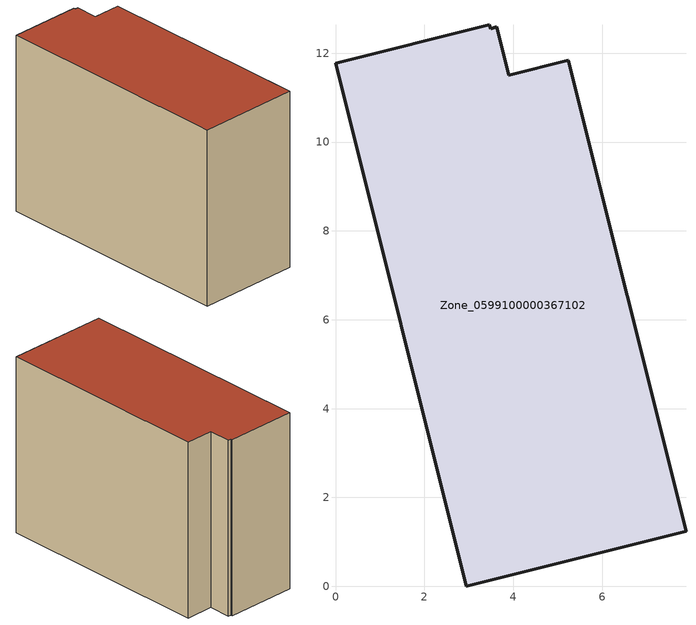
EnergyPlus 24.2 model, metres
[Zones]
Zone_0599100000367102
 floor ground (C_G): 0,11.78 3.47,12.64 3.49,12.55 3.63,12.59 3.9,11.5 5.24,11.84 7.89,1.24 2.94,0 z0
 wall outside (C_F): 2.94,0 7.89,1.24 5.24,11.84 3.9,11.5 3.63,12.59 3.49,12.55 3.47,12.64 0,11.78 2.94,0 z0:8.89
 roof outside (C_R): 3.47,12.64 0,11.78 2.94,0 7.89,1.24 5.24,11.84 3.9,11.5 3.63,12.59 3.49,12.55 z8.89
[BUILDING]
Pand.0599100000367102: North Axis=0; Terrain=City; Loads Convergence Tolerance Value=0.04; Temperature Convergence Tolerance Value=0.4; Solar Distribution=FullExterior; Maximum Number of Warmup Days=25; Minimum Number of Warmup Days=1
[Site:Location]
Rotterdam.The.Hague.AP_ZH_NLD Design_Conditions: Latitude=51.96; Longitude=4.45; Time Zone=1; Elevation=-4.5
[SITE:GROUNDTEMPERATURE:BUILDINGSURFACE]
18, 18, 18, 18, 18, 18, 18, 18, 18, 18, 18, 18
[MATERIAL] Thermal Absorptance=0.9; Solar Absorptance=0.7; Visible Absorptance=0.7
Name | Roughness | Thickness | Conductivity | Density | Specific Heat
G.TI.1992-2005 | MediumSmooth | 0.15 | 0.06 | 540 | 1210
F.TI.1992-2005 | Rough | 0.3 | 0.12 | 1920 | 840
R.TI.1992-2005 | MediumRough | 0.2 | 0.08 | 1500 | 1000
[CONSTRUCTION]
C_G: G.TI.1992-2005
C_F: F.TI.1992-2005
C_R: R.TI.1992-2005
[ZONE]
Zone_0599100000367102: Type=1; Multiplier=1; Ceiling Height=Autocalculate; Volume=Autocalculate; Floor Area=autocalculate; Part of Total Floor Area=Yes
[ZONEINFILTRATION:DESIGNFLOWRATE]
Infil_Zone_0599100000367102: Zone or ZoneList or Space or SpaceList=Zone_0599100000367102; Schedule=AlwaysOn; Design Flow Rate Calculation Method=Flow/Area; Flow Rate per Floor Area=0.0015; Constant Term Coefficient=1; Temperature Term Coefficient=0; Velocity Term Coefficient=0; Velocity Squared Term Coefficient=0
[HVACTEMPLATE:ZONE:IDEALLOADSAIRSYSTEM]
Zone_0599100000367102: Maximum Heating Supply Air Temperature=50; Minimum Cooling Supply Air Temperature=13; Maximum Heating Supply Air Humidity Ratio=0.0156; Minimum Cooling Supply Air Humidity Ratio=0.0077; Heating Limit=NoLimit; Cooling Limit=NoLimit; Dehumidification Control Type=ConstantSensibleHeatRatio; Cooling Sensible Heat Ratio=0.7; Dehumidification Setpoint=60; Humidification Control Type=None; Humidification Setpoint=30; Outdoor Air Method=None; Outdoor Air Flow Rate per Person=0.00944; Outdoor Air Flow Rate per Zone Floor Area=0; Outdoor Air Flow Rate per Zone=0; Demand Controlled Ventilation Type=None; Outdoor Air Economizer Type=NoEconomizer; Heat Recovery Type=None; Sensible Heat Recovery Effectiveness=0.7; Latent Heat Recovery Effectiveness=0.65
[ZONECONTROL:THERMOSTAT]
ThermostatControl_Zone_0599100000367102: Zone or ZoneList=Zone_0599100000367102; Control Type Schedule=DualSetpointControlType; Control 1=Thermostat_Zone_0599100000367102; Temperature Difference Between Cutout And Setpoint=0
[THERMOSTATSETPOINT:DUALSETPOINT]
Thermostat_Zone_0599100000367102: Heating Setpoint Temperature Schedule=HeatingSetpoint_Zone_0599100000367102; Cooling Setpoint Temperature Schedule=CoolingSetpoint_Zone_0599100000367102
[SCHEDULE:COMPACT]
HeatingSetpoint_Zone_0599100000367102: Through: 12/31, For: AllDays, Until: 24:00, 21
CoolingSetpoint_Zone_0599100000367102: Through: 12/31, For: AllDays, Until: 24:00, 24
DualSetpointControlType: Through: 12/31, For: AllDays, Until: 24:00, 4
AlwaysOn: Through: 12/31, For: AllDays, Until: 24:00, 1
